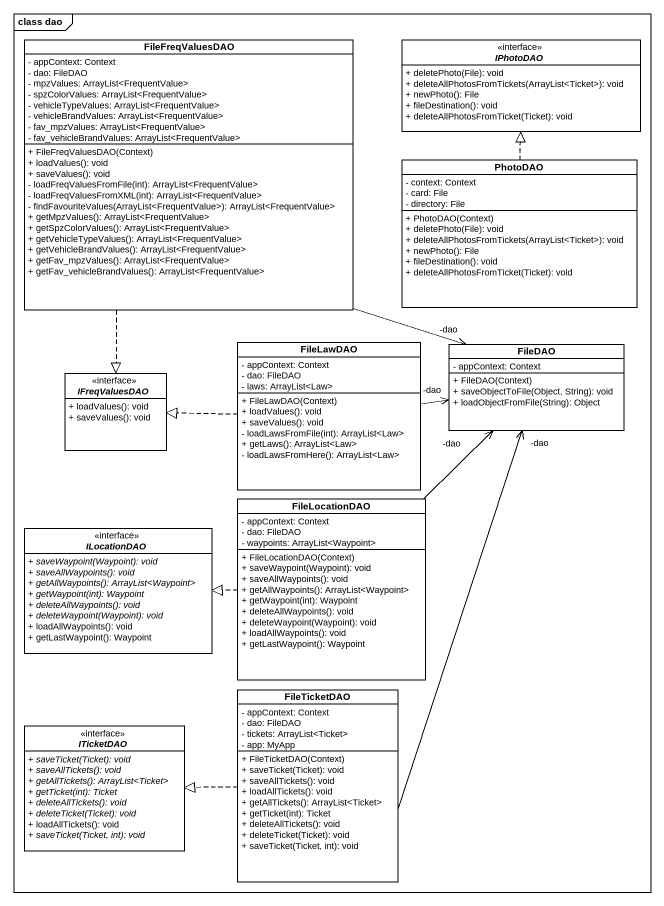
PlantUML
@startuml
mainframe class dao
hide circle
hide empty members
skinparam classAttributeIconSize 0
class FileFreqValuesDAO {
  - appContext: Context
  - dao: FileDAO
  - mpzValues: ArrayList<FrequentValue>
  - spzColorValues: ArrayList<FrequentValue>
  - vehicleTypeValues: ArrayList<FrequentValue>
  - vehicleBrandValues: ArrayList<FrequentValue>
  - fav_mpzValues: ArrayList<FrequentValue>
  - fav_vehicleBrandValues: ArrayList<FrequentValue>
  + FileFreqValuesDAO(Context)
  + loadValues(): void
  + saveValues(): void
  - loadFreqValuesFromFile(int): ArrayList<FrequentValue>
  - loadFreqValuesFromXML(int): ArrayList<FrequentValue>
  - findFavouriteValues(ArrayList<FrequentValue>): ArrayList<FrequentValue>
  + getMpzValues(): ArrayList<FrequentValue>
  + getSpzColorValues(): ArrayList<FrequentValue>
  + getVehicleTypeValues(): ArrayList<FrequentValue>
  + getVehicleBrandValues(): ArrayList<FrequentValue>
  + getFav_mpzValues(): ArrayList<FrequentValue>
  + getFav_vehicleBrandValues(): ArrayList<FrequentValue>
}
interface IPhotoDAO <<interface>> {
  + deletePhoto(File): void
  + deleteAllPhotosFromTickets(ArrayList<Ticket>): void
  + newPhoto(): File
  + fileDestination(): void
  + deleteAllPhotosFromTicket(Ticket): void
}
class PhotoDAO {
  - context: Context
  - card: File
  - directory: File
  + PhotoDAO(Context)
  + deletePhoto(File): void
  + deleteAllPhotosFromTickets(ArrayList<Ticket>): void
  + newPhoto(): File
  + fileDestination(): void
  + deleteAllPhotosFromTicket(Ticket): void
}
class FileLawDAO {
  - appContext: Context
  - dao: FileDAO
  - laws: ArrayList<Law>
  + FileLawDAO(Context)
  + loadValues(): void
  + saveValues(): void
  - loadLawsFromFile(int): ArrayList<Law>
  + getLaws(): ArrayList<Law>
  - loadLawsFromHere(): ArrayList<Law>
}
class FileDAO {
  - appContext: Context
  + FileDAO(Context)
  + saveObjectToFile(Object, String): void
  + loadObjectFromFile(String): Object
}
interface IFreqValuesDAO <<interface>> {
  + loadValues(): void
  + saveValues(): void
}
class FileLocationDAO {
  - appContext: Context
  - dao: FileDAO
  - waypoints: ArrayList<Waypoint>
  + FileLocationDAO(Context)
  + saveWaypoint(Waypoint): void
  + saveAllWaypoints(): void
  + getAllWaypoints(): ArrayList<Waypoint>
  + getWaypoint(int): Waypoint
  + deleteAllWaypoints(): void
  + deleteWaypoint(Waypoint): void
  + loadAllWaypoints(): void
  + getLastWaypoint(): Waypoint
}
interface ILocationDAO <<interface>> {
  {abstract} + saveWaypoint(Waypoint): void
  {abstract} + saveAllWaypoints(): void
  {abstract} + getAllWaypoints(): ArrayList<Waypoint>
  {abstract} + getWaypoint(int): Waypoint
  {abstract} + deleteAllWaypoints(): void
  {abstract} + deleteWaypoint(Waypoint): void
  + loadAllWaypoints(): void
  + getLastWaypoint(): Waypoint
}
class FileTicketDAO {
  - appContext: Context
  - dao: FileDAO
  - tickets: ArrayList<Ticket>
  - app: MyApp
  + FileTicketDAO(Context)
  + saveTicket(Ticket): void
  + saveAllTickets(): void
  + loadAllTickets(): void
  + getAllTickets(): ArrayList<Ticket>
  + getTicket(int): Ticket
  + deleteAllTickets(): void
  + deleteTicket(Ticket): void
  + saveTicket(Ticket, int): void
}
interface ITicketDAO <<interface>> {
  {abstract} + saveTicket(Ticket): void
  {abstract} + saveAllTickets(): void
  {abstract} + getAllTickets(): ArrayList<Ticket>
  {abstract} + getTicket(int): Ticket
  {abstract} + deleteAllTickets(): void
  {abstract} + deleteTicket(Ticket): void
  + loadAllTickets(): void
  {abstract} + saveTicket(Ticket, int): void
}
FileFreqValuesDAO --> "-dao" FileDAO
FileFreqValuesDAO ..|> IFreqValuesDAO
PhotoDAO .up.|> IPhotoDAO
FileLawDAO -right-> "-dao" FileDAO
FileLawDAO .left.|> IFreqValuesDAO
FileLocationDAO -up-> "-dao" FileDAO
FileLocationDAO .left.|> ILocationDAO
FileTicketDAO -up-> "-dao" FileDAO
FileTicketDAO .left.|> ITicketDAO
@enduml
